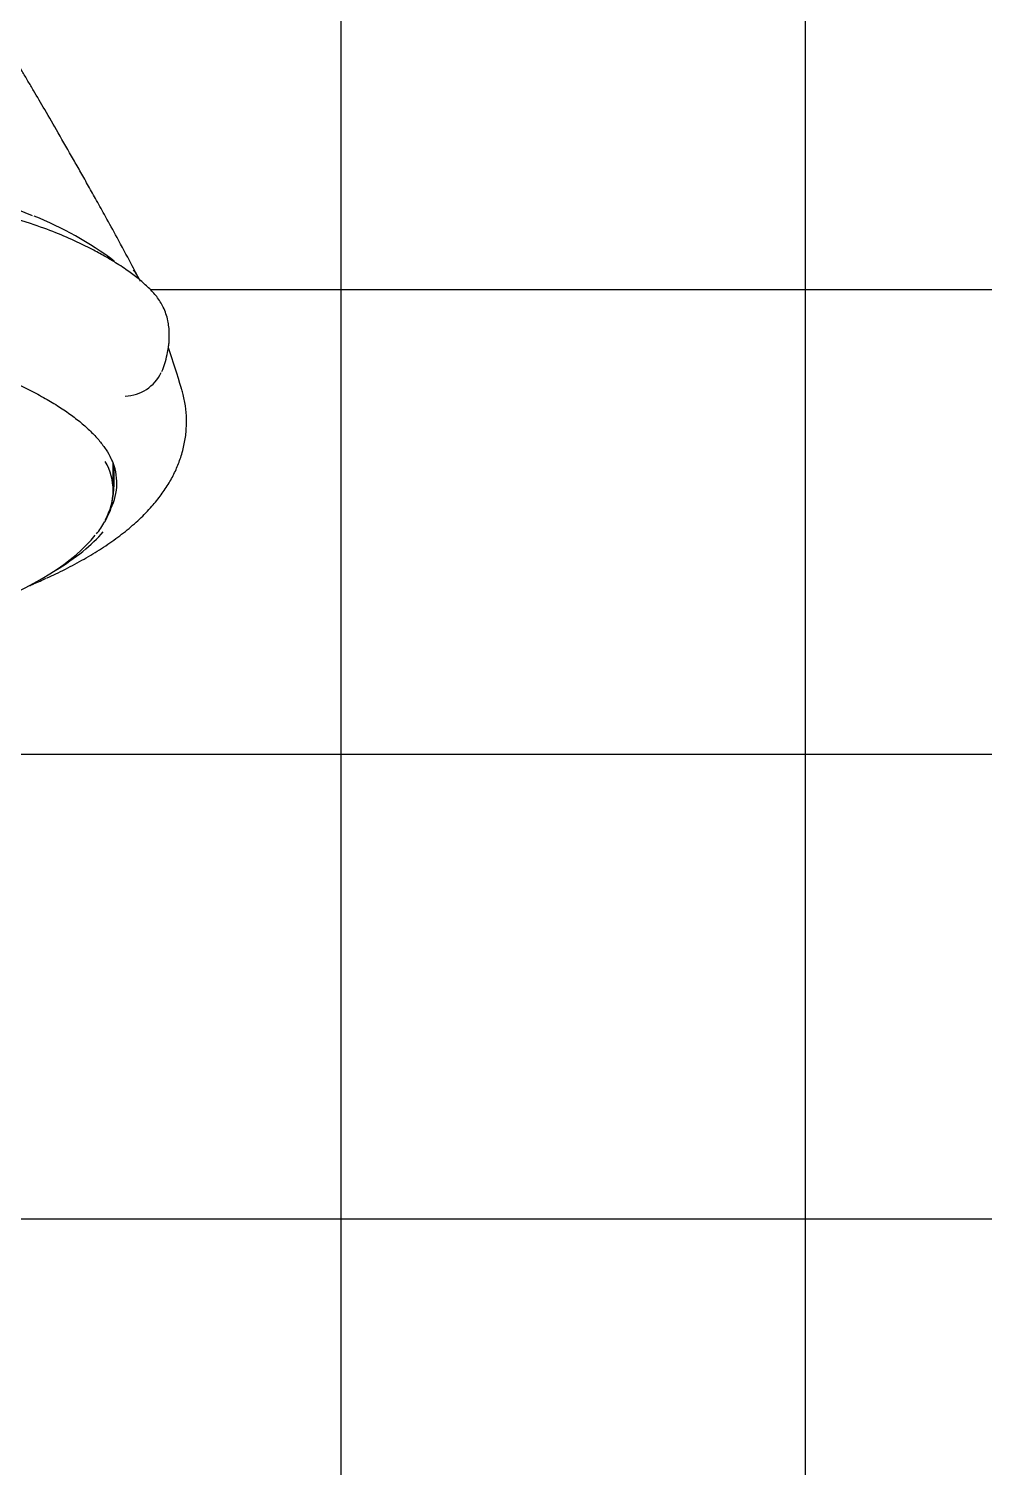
# Model space of a CAD drawing. Header units: centimetres. Extents: x -3207095 to 15275363, y -32656 to 4798027.
# Drawn here: x 705671.64 to 705685.41, y 4438547.68 to 4438568.41 of the extents above; entities that cross this region are included whole.
import ezdxf

# ---------------------------------------------------------------- set-up
doc = ezdxf.new("R2010")
doc.units = ezdxf.units.CM
doc.linetypes.add('DUZ', pattern=[500, 500])
doc.layers.get('0').update_dxf_attribs({"color": 1, "linetype": 'DUZ'})
doc.layers.add('a_seramik', color=241, linetype='Continuous')
doc.layers.add('a_vitrifiye', color=195, linetype='Continuous')

# ---------------------------------------------------------------- blocks, each defined once
blk = doc.blocks.new('TEPEDUS')
for p, q in [((38648.215, -2203.314), (38648.215, -2201.822)), ((38648.265, -2202.417), (38648.265, -2201.966))]:
    blk.add_line(p, q)
for centre, radius, start, end in [((38636.776, -2206.428), 19.275, 53.38561, 68.12714), ((38594.49, -2214.91), 59.893, 16.57719, 18.78254), ((38648.774, -2195.975), 2.258, 272.30052, 334.17326), ((38641.791, -2202.762), 6.478, 345.57265, 1.99249), ((38644.77, -2203.484), 3.342, 319.69463, 333.34531), ((38604.465, -2116.452), 100, 293.08803, 293.24895)]:
    blk.add_arc(centre, radius, start, end)
for centre, major_axis, start_param, end_param in [((38604.465, -2194.695), (46.059, 0), 0.543646, 2.605477), ((38604.465, -2198.795), (-47.58, 0), 3.219791, 3.221218), ((38604.465, -2203.314), (43.75, 0), 0, 0.139626), ((38604.465, -2202.905), (-43.95, 0), 3.020052, 3.252257), ((38604.465, -2203.314), (43.75, 0), 6.143091, 6.283185), ((38604.465, -2203.292), (43.8, 0), -0.148952, -0.095792), ((38604.465, -2203.079), (-44.238, 0), -3.548232, -3.357032), ((38604.465, -2203.488), (43.637, 0), -0.585349, -0.197413), ((38604.465, -2202.177), (-46.082, 0), -3.68381, -3.653936)]:
    blk.add_ellipse(centre, major_axis=major_axis, ratio=0.258819, start_param=start_param, end_param=end_param)
for points, knots in [([(38649.683, -2192.051), (38649.501, -2191.704), (38649.114, -2190.966), (38648.471, -2189.775), (38647.853, -2188.647), (38647.341, -2187.725), (38646.899, -2186.936), (38646.484, -2186.2), (38645.938, -2185.239), (38645.287, -2184.106), (38644.571, -2182.872), (38644.029, -2181.948), (38643.624, -2181.26), (38643.298, -2180.708), (38642.911, -2180.055), (38642.359, -2179.129), (38641.695, -2178.022), (38640.997, -2176.863), (38640.384, -2175.85), (38639.803, -2174.891), (38639.103, -2173.739), (38638.303, -2172.426), (38637.433, -2171), (38636.604, -2169.637), (38635.767, -2168.258), (38635.089, -2167.133), (38634.586, -2166.292), (38634.274, -2165.768), (38634.013, -2165.327), (38633.791, -2164.95), (38633.578, -2164.587), (38633.325, -2164.156), (38633.012, -2163.616), (38632.647, -2162.983), (38632.275, -2162.327), (38631.902, -2161.661), (38631.54, -2161.004), (38631.202, -2160.376), (38630.911, -2159.825), (38630.676, -2159.367), (38630.49, -2158.996), (38630.33, -2158.669), (38630.178, -2158.353), (38630.019, -2158.009), (38629.878, -2157.691), (38629.771, -2157.436), (38629.696, -2157.247), (38629.646, -2157.113), (38629.624, -2157.05), (38629.619, -2157.037), (38629.619, -2157.037)], [0, 0, 0, 0, 0.0113424, 0.0284115, 0.042235, 0.0528996, 0.0624022, 0.0715694, 0.0804015, 0.0986128, 0.114668, 0.1280647, 0.1348381, 0.1419324, 0.1501111, 0.1611702, 0.1796812, 0.1960541, 0.2102854, 0.2235715, 0.2384721, 0.2622872, 0.2846406, 0.3074677, 0.3317937, 0.3579833, 0.3695694, 0.379729, 0.3884551, 0.3957421, 0.4026145, 0.4111804, 0.4235332, 0.4383159, 0.4540838, 0.469858, 0.4877831, 0.5057, 0.5223404, 0.5364358, 0.5479987, 0.5584003, 0.5719518, 0.5884637, 0.6066539, 0.6234583, 0.6400937, 0.6569337, 0.6747386, 0.6879203, 0.6879203, 0.6879203, 0.6879203]), ([(38643.772, -2188.94), (38642.988, -2188.682), (38642.167, -2188.497), (38640.828, -2188.353), (38640.327, -2188.33), (38639.834, -2188.368)], [0.5895234, 0.5895234, 0.5895234, 0.5895234, 0.75, 0.75, 0.8433674, 0.8433674, 0.8433674, 0.8433674]), ([(38650.84, -2196.9), (38650.898, -2196.75), (38650.992, -2196.497), (38651.119, -2196.031), (38651.191, -2195.644), (38651.225, -2195.35), (38651.239, -2195.106), (38651.241, -2194.822), (38651.219, -2194.504), (38651.141, -2194.011), (38650.954, -2193.455), (38650.592, -2192.879), (38650.134, -2192.395), (38649.63, -2191.947), (38649.035, -2191.496), (38648.426, -2191.091), (38647.796, -2190.713), (38647.12, -2190.341), (38646.229, -2189.899), (38645.079, -2189.396), (38644.275, -2189.117), (38643.77, -2188.945)], [0, 0, 0, 0, 0.042036, 0.082852, 0.112142, 0.131084, 0.151499, 0.177496, 0.208427, 0.238679, 0.310824, 0.374548, 0.432694, 0.490672, 0.551572, 0.62427, 0.67435, 0.7336, 0.808167, 0.898966, 1, 1, 1, 1]), ([(38560.515, -2202.905), (38560.517, -2202.816), (38560.524, -2202.591), (38560.597, -2202.181), (38560.763, -2201.706), (38561.012, -2201.229), (38561.342, -2200.755), (38561.752, -2200.285), (38562.241, -2199.819), (38562.81, -2199.358), (38563.457, -2198.901), (38564.182, -2198.452), (38564.984, -2198.009), (38565.86, -2197.575), (38566.81, -2197.15), (38567.832, -2196.736), (38568.923, -2196.333), (38570.082, -2195.942), (38571.307, -2195.564), (38572.595, -2195.2), (38573.943, -2194.85), (38575.349, -2194.516), (38576.811, -2194.198), (38578.325, -2193.896), (38579.889, -2193.611), (38581.5, -2193.345), (38583.154, -2193.096), (38584.848, -2192.866), (38586.58, -2192.656), (38588.346, -2192.465), (38590.142, -2192.294), (38591.965, -2192.143), (38593.812, -2192.013), (38595.679, -2191.904), (38597.563, -2191.816), (38599.46, -2191.749), (38601.367, -2191.703), (38603.279, -2191.679), (38605.193, -2191.677), (38607.107, -2191.696), (38609.015, -2191.736), (38610.914, -2191.798), (38612.802, -2191.881), (38614.673, -2191.985), (38616.526, -2192.11), (38618.355, -2192.256), (38620.158, -2192.422), (38621.931, -2192.608), (38623.672, -2192.814), (38625.376, -2193.039), (38627.04, -2193.283), (38628.661, -2193.546), (38630.237, -2193.826), (38631.764, -2194.124), (38633.239, -2194.439), (38634.659, -2194.769), (38636.022, -2195.116), (38637.325, -2195.476), (38638.565, -2195.851), (38639.741, -2196.24), (38640.849, -2196.64), (38641.888, -2197.052), (38642.856, -2197.475), (38643.751, -2197.908), (38644.571, -2198.349), (38645.314, -2198.797), (38645.979, -2199.252), (38646.566, -2199.713), (38647.072, -2200.176), (38647.5, -2200.644), (38647.84, -2201.108), (38648.061, -2201.479), (38648.133, -2201.67), (38648.153, -2201.722)], [0, 0, 0, 0, 0.007517, 0.022303, 0.03701, 0.051568, 0.065983, 0.080301, 0.094565, 0.108806, 0.123041, 0.137278, 0.151523, 0.165777, 0.180042, 0.194316, 0.208599, 0.222889, 0.237186, 0.251488, 0.265795, 0.280106, 0.29442, 0.308738, 0.323057, 0.337379, 0.351703, 0.366028, 0.380355, 0.394683, 0.409012, 0.423341, 0.437672, 0.452003, 0.466334, 0.480666, 0.494998, 0.50933, 0.523662, 0.537995, 0.552327, 0.566659, 0.580991, 0.595323, 0.609654, 0.623985, 0.638315, 0.652644, 0.666973, 0.6813, 0.695626, 0.709951, 0.724274, 0.738595, 0.752915, 0.767231, 0.781545, 0.795855, 0.810161, 0.824462, 0.838757, 0.853047, 0.867328, 0.881601, 0.895864, 0.910117, 0.924359, 0.938592, 0.952821, 0.967052, 0.981301, 0.995595, 1, 1, 1, 1]), ([(38644.671, -2208), (38644.838, -2207.925), (38645.327, -2207.705), (38646.174, -2207.268), (38647.141, -2206.719), (38648.049, -2206.133), (38648.884, -2205.513), (38649.64, -2204.86), (38650.279, -2204.202), (38650.806, -2203.55), (38651.228, -2202.916), (38651.569, -2202.274), (38651.842, -2201.602), (38652.04, -2200.901), (38652.153, -2200.177), (38652.178, -2199.457), (38652.117, -2198.756), (38652.011, -2198.187), (38651.914, -2197.9), (38651.882, -2197.805)], [0, 0, 0, 0, 0.030184, 0.104118, 0.178726, 0.253951, 0.329522, 0.404517, 0.477695, 0.539763, 0.598481, 0.654282, 0.707767, 0.764687, 0.819584, 0.873159, 0.926167, 0.979164, 1, 1, 1, 1]), ([(38647.755, -2204.996), (38647.76, -2204.996), (38647.765, -2204.994), (38647.77, -2204.989), (38647.773, -2204.985), (38647.777, -2204.98), (38647.78, -2204.974)], [0.91638533, 0.91638533, 0.91638533, 0.91638533, 0.96587618, 0.96587618, 0.96587618, 1, 1, 1, 1])]:
    blk.add_open_spline(points, degree=3, knots=knots)
for points in [[(38649.287, -2191.424), (38649.406, -2191.585), (38649.513, -2191.746), (38649.606, -2191.908)], [(38648.265, -2202.537), (38648.266, -2202.345), (38648.265, -2202.159), (38648.26, -2201.979)]]:
    blk.add_open_spline(points, degree=3)

msp = doc.modelspace()

# ---------------------------------------------------------------- linework, layer by layer
at = {"layer": 'a_seramik', "color": 253}
for p, q in [((705676.134, 4438685.127), (705676.134, 4438480.322)), ((705682.827, 4438685.127), (705682.827, 4438480.322)), ((705673.393, 4438564.647), (705780.015, 4438564.647)), ((705542.267, 4438557.954), (705780.015, 4438557.954)), ((705542.267, 4438551.26), (705780.015, 4438551.26))]:
    msp.add_line(p, q, dxfattribs=at)

# ---------------------------------------------------------------- block references
at = {"layer": 'a_vitrifiye', "xscale": 0.2677335353757222, "yscale": 0.2677335353757222, "zscale": 0.2677335353757222}
msp.add_blockref('TEPEDUS', (695325.431, 4439151.652), dxfattribs=at)

doc.saveas('drawing.dxf')
